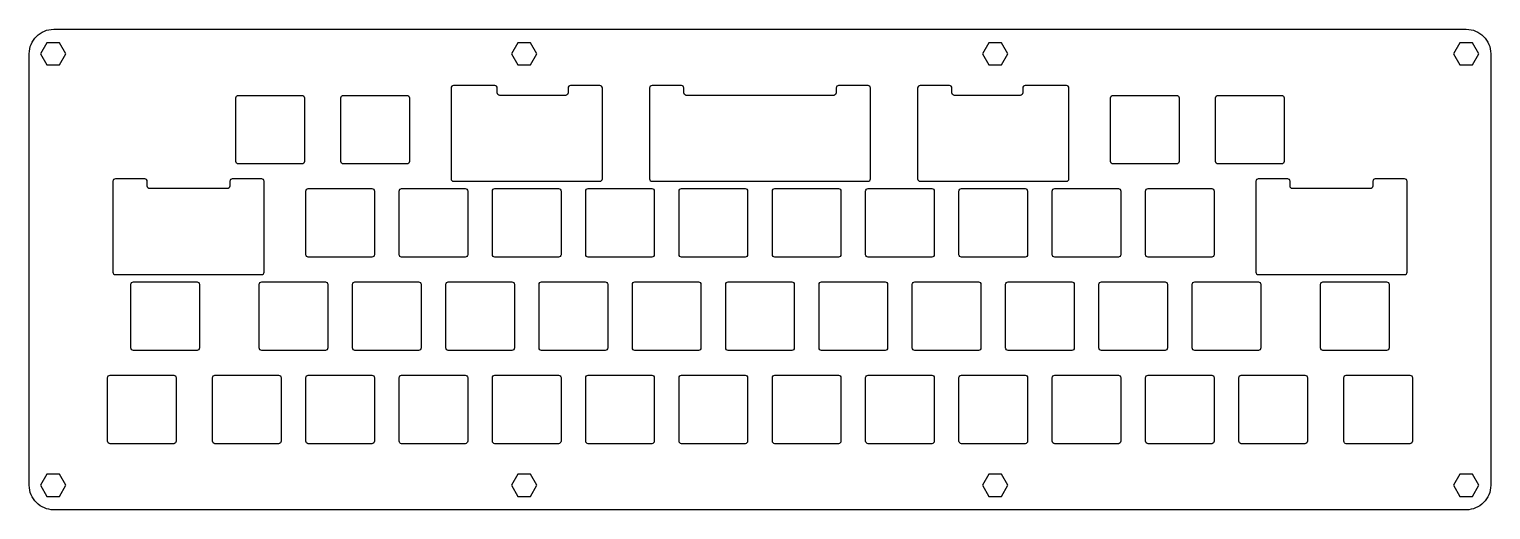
# Model space of a CAD drawing. Header units: millimetres. Extents: x -287 to 11, y -11 to 87.
import ezdxf

# ---------------------------------------------------------------- set-up
doc = ezdxf.new("R2010")
doc.units = ezdxf.units.MM
doc.layers.get('0').update_dxf_attribs({"linetype": 'CONTINUOUS'})

msp = doc.modelspace()

# ---------------------------------------------------------------- linework, layer by layer
for points in [[(11.09, -5.98, -0.414214), (6.09, -10.98), (-282.32, -10.98, -0.414214), (-287.32, -5.98), (-287.32, 82.17, -0.414214), (-282.32, 87.17), (6.09, 87.17, -0.414214), (11.09, 82.17)], [(-191.26, 73.67, -0.414214), (-191.76, 74.17), (-191.76, 75.17, 0.414214), (-192.26, 75.67), (-200.68, 75.67, 0.414214), (-201.18, 75.17), (-201.18, 56.62, 0.414214), (-200.68, 56.12), (-170.8, 56.12, 0.414214), (-170.3, 56.62), (-170.3, 75.17, 0.414214), (-170.8, 75.67), (-176.8, 75.67, 0.414214), (-177.3, 75.17), (-177.3, 74.17, -0.414214), (-177.8, 73.67)], [(-153.16, 73.67, -0.414214), (-153.66, 74.17), (-153.66, 75.17, 0.414214), (-154.16, 75.67), (-160.16, 75.67, 0.414214), (-160.66, 75.17), (-160.66, 56.62, 0.414214), (-160.16, 56.12), (-116.06, 56.12, 0.414214), (-115.56, 56.62), (-115.56, 75.17, 0.414214), (-116.06, 75.67), (-122.06, 75.67, 0.414214), (-122.56, 75.17), (-122.56, 74.17, -0.414214), (-123.06, 73.67)], [(-98.43, 73.67, -0.414214), (-98.93, 74.17), (-98.93, 75.17, 0.414214), (-99.43, 75.67), (-105.43, 75.67, 0.414214), (-105.93, 75.17), (-105.93, 56.62, 0.414214), (-105.43, 56.12), (-75.55, 56.12, 0.414214), (-75.05, 56.62), (-75.05, 75.17, 0.414214), (-75.55, 75.67), (-83.96, 75.67, 0.414214), (-84.46, 75.17), (-84.46, 74.17, -0.414214), (-84.96, 73.67)], [(-231.13, 60.17, -0.414214), (-231.62, 59.67), (-244.63, 59.67, -0.414214), (-245.13, 60.17), (-245.13, 73.17, -0.414214), (-244.63, 73.67), (-231.62, 73.67, -0.414214), (-231.13, 73.17)], [(-209.69, 60.17, -0.414214), (-210.19, 59.67), (-223.19, 59.67, -0.414214), (-223.69, 60.17), (-223.69, 73.17, -0.414214), (-223.19, 73.67), (-210.19, 73.67, -0.414214), (-209.69, 73.17)], [(-52.53, 60.17, -0.414214), (-53.03, 59.67), (-66.03, 59.67, -0.414214), (-66.53, 60.17), (-66.53, 73.17, -0.414214), (-66.03, 73.67), (-53.03, 73.67, -0.414214), (-52.53, 73.17)], [(-31.1, 60.17, -0.414214), (-31.6, 59.67), (-44.6, 59.67, -0.414214), (-45.1, 60.17), (-45.1, 73.17, -0.414214), (-44.6, 73.67), (-31.6, 73.67, -0.414214), (-31.1, 73.17)], [(-262.73, 54.62, -0.414214), (-263.23, 55.12), (-263.23, 56.12, 0.414214), (-263.73, 56.62), (-269.73, 56.62, 0.414214), (-270.23, 56.12), (-270.23, 37.57, 0.414214), (-269.73, 37.07), (-239.86, 37.07, 0.414214), (-239.36, 37.57), (-239.36, 56.12, 0.414214), (-239.86, 56.62), (-245.86, 56.62, 0.414214), (-246.36, 56.12), (-246.36, 55.12, -0.414214), (-246.86, 54.62)], [(-216.84, 41.12, -0.414214), (-217.34, 40.62), (-230.34, 40.62, -0.414214), (-230.84, 41.12), (-230.84, 54.13, -0.414214), (-230.34, 54.62), (-217.34, 54.62, -0.414214), (-216.84, 54.13)], [(-197.79, 41.12, -0.414214), (-198.29, 40.62), (-211.29, 40.62, -0.414214), (-211.79, 41.12), (-211.79, 54.13, -0.414214), (-211.29, 54.62), (-198.29, 54.62, -0.414214), (-197.79, 54.13)], [(-178.74, 41.12, -0.414214), (-179.24, 40.62), (-192.24, 40.62, -0.414214), (-192.74, 41.12), (-192.74, 54.13, -0.414214), (-192.24, 54.62), (-179.24, 54.62, -0.414214), (-178.74, 54.13)], [(-159.69, 41.12, -0.414214), (-160.19, 40.62), (-173.19, 40.62, -0.414214), (-173.69, 41.12), (-173.69, 54.13, -0.414214), (-173.19, 54.62), (-160.19, 54.62, -0.414214), (-159.69, 54.13)], [(-140.64, 41.12, -0.414214), (-141.14, 40.62), (-154.14, 40.62, -0.414214), (-154.64, 41.12), (-154.64, 54.13, -0.414214), (-154.14, 54.62), (-141.14, 54.62, -0.414214), (-140.64, 54.13)], [(-121.59, 41.12, -0.414214), (-122.09, 40.62), (-135.09, 40.62, -0.414214), (-135.59, 41.12), (-135.59, 54.13, -0.414214), (-135.09, 54.62), (-122.09, 54.62, -0.414214), (-121.59, 54.13)], [(-102.54, 41.12, -0.414214), (-103.04, 40.62), (-116.04, 40.62, -0.414214), (-116.54, 41.12), (-116.54, 54.13, -0.414214), (-116.04, 54.62), (-103.04, 54.62, -0.414214), (-102.54, 54.13)], [(-83.49, 41.12, -0.414214), (-83.99, 40.62), (-96.99, 40.62, -0.414214), (-97.49, 41.12), (-97.49, 54.13, -0.414214), (-96.99, 54.62), (-83.99, 54.62, -0.414214), (-83.49, 54.13)], [(-64.44, 41.12, -0.414214), (-64.94, 40.62), (-77.94, 40.62, -0.414214), (-78.44, 41.12), (-78.44, 54.13, -0.414214), (-77.94, 54.62), (-64.94, 54.62, -0.414214), (-64.44, 54.13)], [(-45.39, 41.12, -0.414214), (-45.89, 40.62), (-58.89, 40.62, -0.414214), (-59.39, 41.12), (-59.39, 54.13, -0.414214), (-58.89, 54.62), (-45.89, 54.62, -0.414214), (-45.39, 54.13)], [(-12.99, 55.12, -0.414214), (-13.49, 54.62), (-29.37, 54.62, -0.414214), (-29.87, 55.12), (-29.87, 56.12, 0.414214), (-30.37, 56.62), (-36.37, 56.62, 0.414214), (-36.87, 56.12), (-36.87, 37.57, 0.414214), (-36.37, 37.07), (-6.49, 37.07, 0.414214), (-5.99, 37.57), (-5.99, 56.12, 0.414214), (-6.49, 56.62), (-12.49, 56.62, 0.414214), (-12.99, 56.12)], [(-252.56, 22.07, -0.414214), (-253.06, 21.57), (-266.06, 21.57, -0.414214), (-266.56, 22.07), (-266.56, 35.08, -0.414214), (-266.06, 35.58), (-253.06, 35.58, -0.414214), (-252.56, 35.08)], [(-226.36, 22.07, -0.414214), (-226.86, 21.57), (-239.86, 21.57, -0.414214), (-240.36, 22.07), (-240.36, 35.08, -0.414214), (-239.86, 35.58), (-226.86, 35.58, -0.414214), (-226.36, 35.08)], [(-207.31, 22.07, -0.414214), (-207.81, 21.57), (-220.81, 21.57, -0.414214), (-221.31, 22.07), (-221.31, 35.08, -0.414214), (-220.81, 35.58), (-207.81, 35.58, -0.414214), (-207.31, 35.08)], [(-201.76, 21.57, -0.414214), (-202.26, 22.07), (-202.26, 35.08, -0.414214), (-201.76, 35.58), (-188.76, 35.58, -0.414214), (-188.26, 35.08), (-188.26, 22.07, -0.414214), (-188.76, 21.57)], [(-169.21, 22.07, -0.414214), (-169.71, 21.57), (-182.71, 21.57, -0.414214), (-183.21, 22.07), (-183.21, 35.08, -0.414214), (-182.71, 35.58), (-169.71, 35.58, -0.414214), (-169.21, 35.08)], [(-150.16, 22.07, -0.414214), (-150.66, 21.57), (-163.66, 21.57, -0.414214), (-164.16, 22.07), (-164.16, 35.08, -0.414214), (-163.66, 35.58), (-150.66, 35.58, -0.414214), (-150.16, 35.08)], [(-131.11, 22.07, -0.414214), (-131.61, 21.57), (-144.61, 21.57, -0.414214), (-145.11, 22.07), (-145.11, 35.08, -0.414214), (-144.61, 35.58), (-131.61, 35.58, -0.414214), (-131.11, 35.08)], [(-125.56, 21.57, -0.414214), (-126.06, 22.07), (-126.06, 35.08, -0.414214), (-125.56, 35.58), (-112.56, 35.58, -0.414214), (-112.06, 35.08), (-112.06, 22.07, -0.414214), (-112.56, 21.57)], [(-106.51, 21.57, -0.414214), (-107.01, 22.07), (-107.01, 35.08, -0.414214), (-106.51, 35.58), (-93.51, 35.58, -0.414214), (-93.01, 35.08), (-93.01, 22.07, -0.414214), (-93.51, 21.57)], [(-73.96, 22.07, -0.414214), (-74.46, 21.57), (-87.46, 21.57, -0.414214), (-87.96, 22.07), (-87.96, 35.08, -0.414214), (-87.46, 35.58), (-74.46, 35.58, -0.414214), (-73.96, 35.08)], [(-54.91, 22.07, -0.414214), (-55.41, 21.57), (-68.41, 21.57, -0.414214), (-68.91, 22.07), (-68.91, 35.08, -0.414214), (-68.41, 35.58), (-55.41, 35.58, -0.414214), (-54.91, 35.08)], [(-35.86, 22.07, -0.414214), (-36.36, 21.57), (-49.36, 21.57, -0.414214), (-49.86, 22.07), (-49.86, 35.08, -0.414214), (-49.36, 35.58), (-36.36, 35.58, -0.414214), (-35.86, 35.08)], [(-9.67, 22.07, -0.414214), (-10.17, 21.57), (-23.17, 21.57, -0.414214), (-23.67, 22.07), (-23.67, 35.08, -0.414214), (-23.17, 35.58), (-10.17, 35.58, -0.414214), (-9.67, 35.08)], [(-257.32, 3.02, -0.414214), (-257.82, 2.52), (-270.82, 2.52, -0.414214), (-271.32, 3.02), (-271.32, 16.02, -0.414214), (-270.82, 16.52), (-257.82, 16.52, -0.414214), (-257.32, 16.02)], [(-235.89, 3.02, -0.414214), (-236.39, 2.52), (-249.39, 2.52, -0.414214), (-249.89, 3.02), (-249.89, 16.02, -0.414214), (-249.39, 16.52), (-236.39, 16.52, -0.414214), (-235.89, 16.02)], [(-216.84, 3.02, -0.414214), (-217.34, 2.52), (-230.34, 2.52, -0.414214), (-230.84, 3.02), (-230.84, 16.02, -0.414214), (-230.34, 16.52), (-217.34, 16.52, -0.414214), (-216.84, 16.02)], [(-197.79, 3.02, -0.414214), (-198.29, 2.52), (-211.29, 2.52, -0.414214), (-211.79, 3.02), (-211.79, 16.02, -0.414214), (-211.29, 16.52), (-198.29, 16.52, -0.414214), (-197.79, 16.02)], [(-178.74, 3.02, -0.414214), (-179.24, 2.52), (-192.24, 2.52, -0.414214), (-192.74, 3.02), (-192.74, 16.02, -0.414214), (-192.24, 16.52), (-179.24, 16.52, -0.414214), (-178.74, 16.02)], [(-159.69, 3.02, -0.414214), (-160.19, 2.52), (-173.19, 2.52, -0.414214), (-173.69, 3.02), (-173.69, 16.02, -0.414214), (-173.19, 16.52), (-160.19, 16.52, -0.414214), (-159.69, 16.02)], [(-140.64, 3.02, -0.414214), (-141.14, 2.52), (-154.14, 2.52, -0.414214), (-154.64, 3.02), (-154.64, 16.02, -0.414214), (-154.14, 16.52), (-141.14, 16.52, -0.414214), (-140.64, 16.02)], [(-121.59, 3.02, -0.414214), (-122.09, 2.52), (-135.09, 2.52, -0.414214), (-135.59, 3.02), (-135.59, 16.02, -0.414214), (-135.09, 16.52), (-122.09, 16.52, -0.414214), (-121.59, 16.02)], [(-102.54, 3.02, -0.414214), (-103.04, 2.52), (-116.04, 2.52, -0.414214), (-116.54, 3.02), (-116.54, 16.02, -0.414214), (-116.04, 16.52), (-103.04, 16.52, -0.414214), (-102.54, 16.02)], [(-96.99, 2.52, -0.414214), (-97.49, 3.02), (-97.49, 16.02, -0.414214), (-96.99, 16.52), (-83.99, 16.52, -0.414214), (-83.49, 16.02), (-83.49, 3.02, -0.414214), (-83.99, 2.52)], [(-64.44, 3.02, -0.414214), (-64.94, 2.52), (-77.94, 2.52, -0.414214), (-78.44, 3.02), (-78.44, 16.02, -0.414214), (-77.94, 16.52), (-64.94, 16.52, -0.414214), (-64.44, 16.02)], [(-45.39, 3.02, -0.414214), (-45.89, 2.52), (-58.89, 2.52, -0.414214), (-59.39, 3.02), (-59.39, 16.02, -0.414214), (-58.89, 16.52), (-45.89, 16.52, -0.414214), (-45.39, 16.02)], [(-39.84, 2.52, -0.414214), (-40.34, 3.02), (-40.34, 16.02, -0.414214), (-39.84, 16.52), (-26.84, 16.52, -0.414214), (-26.34, 16.02), (-26.34, 3.02, -0.414214), (-26.84, 2.52)], [(-4.91, 3.02, -0.414214), (-5.41, 2.52), (-18.41, 2.52, -0.414214), (-18.91, 3.02), (-18.91, 16.02, -0.414214), (-18.41, 16.52), (-5.41, 16.52, -0.414214), (-4.91, 16.02)]]:
    msp.add_lwpolyline(points, format="xyb", close=True)
for points in [[(-285.04, 82.17), (-283.74, 79.92), (-281.15, 79.92), (-279.85, 82.17), (-281.15, 84.42), (-283.74, 84.42)], [(-188.86, 82.17), (-187.56, 79.92), (-184.97, 79.92), (-183.67, 82.17), (-184.97, 84.42), (-187.56, 84.42)], [(-92.68, 82.17), (-91.39, 79.92), (-88.79, 79.92), (-87.49, 82.17), (-88.79, 84.42), (-91.39, 84.42)], [(4.79, 84.42), (3.5, 82.17), (4.79, 79.92), (7.39, 79.92), (8.69, 82.17), (7.39, 84.42)], [(-285.04, -5.98), (-283.74, -8.23), (-281.15, -8.23), (-279.85, -5.98), (-281.15, -3.73), (-283.74, -3.73)], [(-188.86, -5.98), (-187.56, -8.23), (-184.97, -8.23), (-183.67, -5.98), (-184.97, -3.73), (-187.56, -3.73)], [(-91.39, -3.73), (-92.68, -5.98), (-91.39, -8.23), (-88.79, -8.23), (-87.49, -5.98), (-88.79, -3.73)], [(3.5, -5.98), (4.79, -8.23), (7.39, -8.23), (8.69, -5.98), (7.39, -3.73), (4.79, -3.73)]]:
    msp.add_lwpolyline(points, close=True)

doc.saveas('drawing.dxf')
